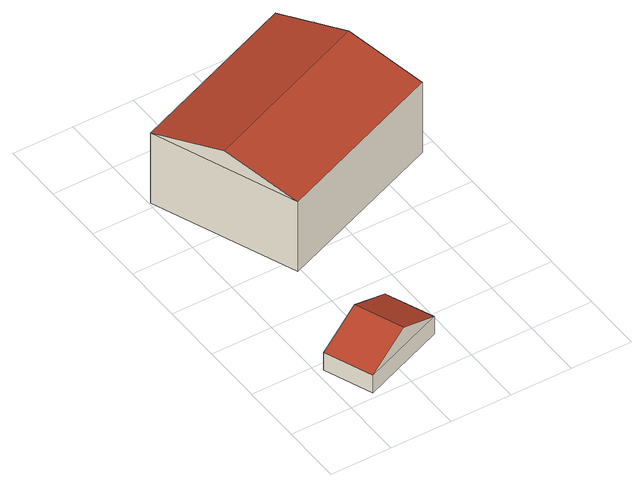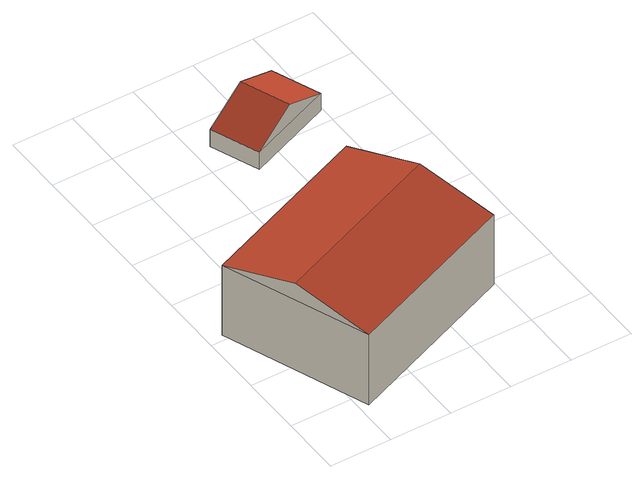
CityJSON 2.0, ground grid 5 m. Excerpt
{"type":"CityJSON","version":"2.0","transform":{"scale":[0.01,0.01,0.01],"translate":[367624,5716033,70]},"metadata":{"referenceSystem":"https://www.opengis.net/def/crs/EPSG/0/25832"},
"CityObjects":{
"building1":{"type":"Building","attributes":{"Geometrietyp2DReferenz":"3000","Gemeindeschluessel":"05513000","function":"51009_1610","roofType":"3100","measuredHeight":3.33},"geometry":[{"type":"Solid","lod":"2","boundaries":[[[[0,1,2,3]],[[4,5,1,0]],[[6,7,5,4]],[[3,2,7,6]],[[0,8,4]],[[6,9,3]],[[3,9,8,0]],[[4,8,9,6]],[[1,5,7,2]]]],"semantics":{"surfaces":[{"type":"WallSurface"},{"type":"RoofSurface"},{"type":"GroundSurface"}],"values":[[0,0,0,0,0,0,1,1,2]]}}]},
"building2":{"type":"Building","attributes":{"Geometrietyp2DReferenz":"3000","Gemeindeschluessel":"05513000","function":"31001_2723","roofType":"3100","measuredHeight":8.07},"address":[{"country":"Germany","locality":"Gelsenkirchen","thoroughfareNumber":"26","thoroughfareName":"Brauckstraße"}],"geometry":[{"type":"Solid","lod":"2","boundaries":[[[[10,11,12,13]],[[14,15,11,10]],[[16,17,15,14]],[[13,12,17,16]],[[10,18,14]],[[16,19,13]],[[13,19,18,10]],[[14,18,19,16]],[[11,15,17,12]]]],"semantics":{"surfaces":[{"type":"WallSurface"},{"type":"RoofSurface"},{"type":"GroundSurface"}],"values":[[0,0,0,0,0,0,1,1,2]]}}]}
},
"vertices":[
[885,294,196],[885,294,36],[730,682,36],[730,682,196],[192,17,196],[192,17,36],[37,405,196],[37,405,36],[539,155,369],[384,543,369],
[474,1385,653],[474,1385,3],[1879,1943,3],[1879,1943,653],[14,2547,653],[14,2547,3],[1425,3112,653],[1425,3112,3],[244,1966,809],[1652,2528,809]
]}
